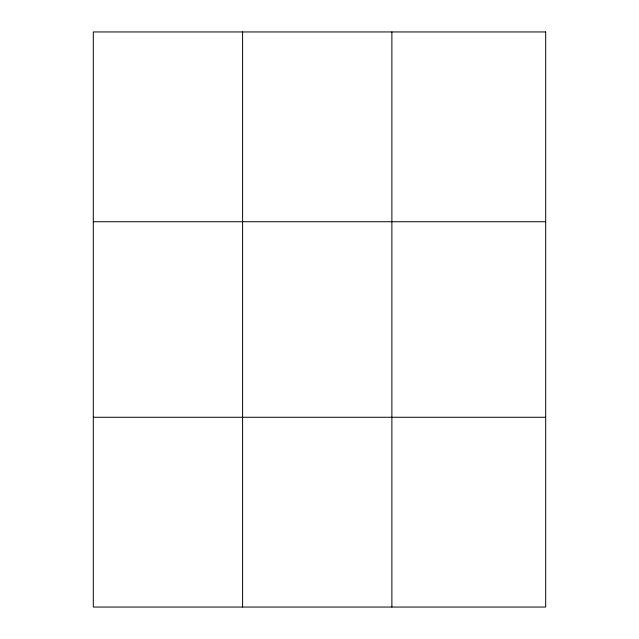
<?xml version="1.0" encoding="UTF-8"?>
<svg xmlns="http://www.w3.org/2000/svg" width="639" height="639" viewBox="0 0 639 639"><rect width="100%" height="100%" fill="white"/><g stroke="black" fill="none" stroke-linecap="round" stroke-linejoin="round"><path stroke-width="0.96" d="M242.596 31.95L242.596 607.05M391.883 31.95L391.883 607.05M93.31 221.733L545.69 221.733M93.31 417.267L545.69 417.267M545.69 31.95L545.69 607.05L93.31 607.05L93.31 31.95L545.69 31.95"/></g></svg>
